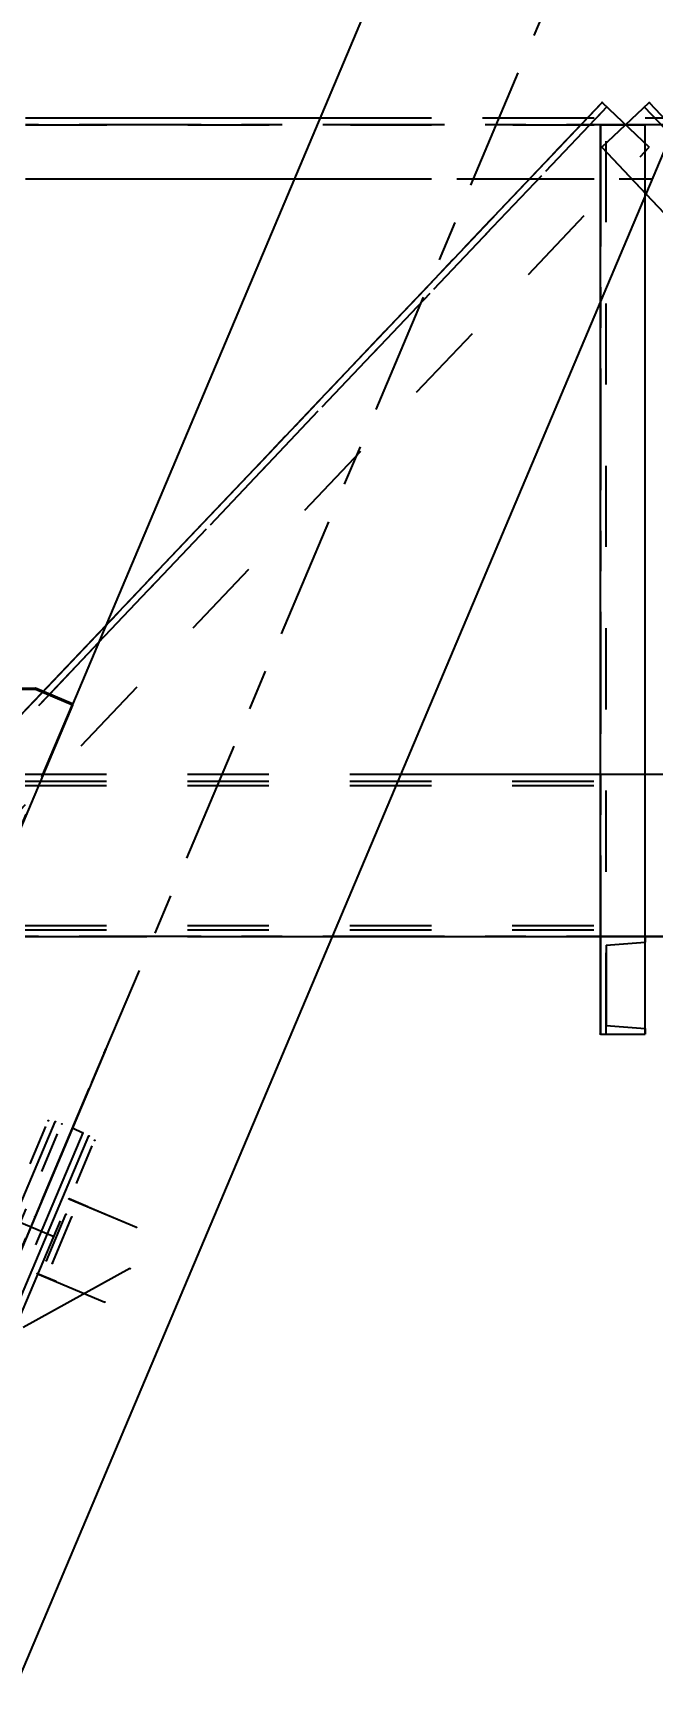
# Model space of a CAD drawing. Header units: millimetres. Extents: x 2368 to 8313, y 7493 to 11698.
# Drawn here: x 5462.64 to 5477.89, y 11255.17 to 11295.68 of the extents above; entities that cross this region are included whole.
import ezdxf

# ---------------------------------------------------------------- set-up
doc = ezdxf.new("R2010")
doc.units = ezdxf.units.MM
for name, pattern in [('XKITLINE00', [0]), ('XKITLINE02', [4, 2, -2]), ('XKITLINE03', [6, 3, -1, 1, -1])]:
    doc.linetypes.add(name, pattern=pattern)
doc.styles.add('ROMANS', font='romans.shx')
doc.dimstyles.new('MD300', dxfattribs={"dimtxt": 2.5, "dimasz": 2.5, "dimexe": 1, "dimexo": 1, "dimgap": 0.5, "dimtad": 1, "dimdec": 1, "dimlfac": 50, "dimrnd": 0.5, "dimdsep": 46, "dimtxsty": 'ROMANS', "dimcen": 1, "dimclrd": 146, "dimclre": 146, "dimclrt": 30, "dimadec": 1, "dimazin": 2, "dimtfac": 1, "dimtdec": 1, "dimtmove": 0, "dimatfit": 1, "dimfxl": 1, "dimtolj": 1, "dimtzin": 0, "dimlwd": -1, "dimlwe": -1, "dimarcsym": 0})

# ---------------------------------------------------------------- blocks, each defined once
blk = doc.blocks.new('*D37')
at = {"color": 146, "transparency": 16777216}
for p, q in [((6544.584, 11276.27), (6544.584, 10979.265)), ((5216.588, 11053.98), (5216.588, 10979.265)), ((5219.088, 10980.265), (6542.084, 10980.265))]:
    blk.add_line(p, q, dxfattribs=at)
for points in [[(5219.088, 10980.681), (5219.088, 10979.848), (5216.588, 10980.265)], [(6542.084, 10980.681), (6542.084, 10979.848), (6544.584, 10980.265)]]:
    blk.add_solid(points, dxfattribs=at)
at = {"layer": 'Defpoints', "color": 0, "transparency": 16777216}
for p in [(6544.584, 11277.27), (5216.588, 11054.98), (6544.584, 10980.265)]:
    blk.add_point(p, dxfattribs=at)
at = {"color": 30, "transparency": 16777216, "insert": (5880.586, 10982.015), "char_height": 2.5, "attachment_point": 5, "style": 'ROMANS'}
blk.add_mtext('\\A1;66400', dxfattribs=at)
blk = doc.blocks.new('*D38')
at = {"color": 146, "transparency": 16777216}
for p, q in [((3888.584, 11276.27), (3888.584, 10968.162)), ((6544.588, 11276.271), (6544.588, 10968.162)), ((6542.088, 10969.162), (3891.084, 10969.162))]:
    blk.add_line(p, q, dxfattribs=at)
for points in [[(3891.084, 10969.579), (3891.084, 10968.745), (3888.584, 10969.162)], [(6542.088, 10969.579), (6542.088, 10968.745), (6544.588, 10969.162)]]:
    blk.add_solid(points, dxfattribs=at)
at = {"layer": 'Defpoints', "color": 0, "transparency": 16777216}
for p in [(3888.584, 11277.27), (6544.588, 11277.271), (3888.584, 10969.162)]:
    blk.add_point(p, dxfattribs=at)
at = {"color": 30, "transparency": 16777216, "insert": (5216.586, 10970.912), "char_height": 2.5, "attachment_point": 5, "style": 'ROMANS'}
blk.add_mtext('\\A1;132800', dxfattribs=at)

msp = doc.modelspace()

# ---------------------------------------------------------------- linework, layer by layer
at = {"color": 8, "linetype": 'XKITLINE03'}
for p, q in [((5544.5881, 11460.5251), (5380.5882, 11072.0118)), ((5544.5882, 11460.5251), (5380.5882, 11072.0118)), ((5462.703, 11279.5199), (5458.4614, 11279.4976)), ((5462.703, 11279.5199), (5458.4615, 11279.4976)), ((5463.6158, 11279.1374), (5462.703, 11279.5199)), ((5463.6158, 11279.1374), (5462.703, 11279.5199)), ((5455.8645, 11260.7745), (5463.6158, 11279.1374)), ((5455.8646, 11260.7745), (5463.6158, 11279.1374)), ((5460.5263, 11261.3838), (5464.4019, 11270.5651)), ((5460.5263, 11261.3838), (5464.4019, 11270.5651)), ((5464.434, 11270.6413), (5463.7628, 11269.051)), ((5464.4341, 11270.6413), (5463.7628, 11269.051)), ((5464.4019, 11270.5651), (5464.434, 11270.6413)), ((5464.4019, 11270.5651), (5464.4341, 11270.6413)), ((5461.0151, 11264.1361), (5463.0188, 11268.883)), ((5461.0151, 11264.1361), (5463.0189, 11268.883)), ((5462.1736, 11266.4434), (5463.1925, 11268.8572)), ((5462.1736, 11266.4434), (5463.1925, 11268.8572)), ((5463.7628, 11269.051), (5462.693, 11266.5168)), ((5463.7628, 11269.051), (5462.693, 11266.5168)), ((5463.1925, 11268.8572), (5463.1925, 11268.8572)), ((5463.1925, 11268.8572), (5463.1925, 11268.8572)), ((5461.3055, 11263.9497), (5463.3549, 11268.8049)), ((5461.3055, 11263.9497), (5463.355, 11268.8049)), ((5463.8709, 11268.5872), (5461.8214, 11263.7319)), ((5463.8709, 11268.5872), (5461.8214, 11263.7319)), ((5463.0027, 11266.0934), (5464.0216, 11268.5072)), ((5463.0028, 11266.0934), (5464.0217, 11268.5072)), ((5463.6187, 11268.7098), (5463.8709, 11268.5872)), ((5463.6188, 11268.7098), (5463.8709, 11268.5872)), ((5464.0216, 11268.5072), (5464.0216, 11268.5072)), ((5464.0217, 11268.5072), (5464.0217, 11268.5072)), ((5462.1575, 11263.6539), (5464.1612, 11268.4007)), ((5462.1575, 11263.6539), (5464.1613, 11268.4007)), ((5463.9905, 11266.7619), (5463.5298, 11266.9564)), ((5463.5298, 11266.9564), (5463.5298, 11266.9564)), ((5463.5298, 11266.9564), (5465.1882, 11266.2564)), ((5463.9905, 11266.7619), (5463.5299, 11266.9564)), ((5463.5299, 11266.9564), (5463.5299, 11266.9564)), ((5463.5299, 11266.9564), (5465.1882, 11266.2564)), ((5462.693, 11266.5168), (5461.5134, 11263.7223)), ((5462.693, 11266.5168), (5461.5134, 11263.7223)), ((5462.0354, 11266.5018), (5463.1409, 11266.0351)), ((5462.0354, 11266.5018), (5463.141, 11266.0351)), ((5462.9735, 11265.4328), (5463.4557, 11266.5752)), ((5462.9736, 11265.4328), (5463.4558, 11266.5752)), ((5463.1209, 11265.3706), (5463.6031, 11266.513)), ((5463.121, 11265.3706), (5463.6032, 11266.513)), ((5463.4557, 11266.5752), (5463.4557, 11266.5752)), ((5463.4558, 11266.5752), (5463.4558, 11266.5752)), ((5463.6031, 11266.513), (5463.6031, 11266.513)), ((5463.6032, 11266.513), (5463.6032, 11266.513)), ((5461.9838, 11263.6797), (5463.0027, 11266.0934)), ((5461.9839, 11263.6797), (5463.0028, 11266.0934)), ((5465.1882, 11266.2564), (5465.1882, 11266.2564)), ((5465.1882, 11266.2564), (5465.1882, 11266.2564)), ((5465.0296, 11265.2379), (5462.1575, 11263.6539)), ((5465.0296, 11265.2379), (5462.1575, 11263.6539)), ((5462.9735, 11265.4328), (5462.9735, 11265.4328)), ((5462.9736, 11265.4328), (5462.9736, 11265.4328)), ((5463.1209, 11265.3706), (5463.1209, 11265.3706)), ((5463.121, 11265.3706), (5463.121, 11265.3706)), ((5463.2127, 11264.9194), (5462.752, 11265.1138)), ((5462.752, 11265.1138), (5462.752, 11265.1138)), ((5462.752, 11265.1138), (5464.4104, 11264.4138)), ((5463.2127, 11264.9194), (5462.7521, 11265.1138)), ((5462.7521, 11265.1138), (5462.7521, 11265.1138)), ((5462.7521, 11265.1138), (5464.4104, 11264.4138)), ((5464.4104, 11264.4138), (5464.4104, 11264.4138)), ((5464.4104, 11264.4138), (5464.4104, 11264.4138))]:
    msp.add_line(p, q, dxfattribs=at)
at = {"color": 8, "linetype": 'XKITLINE00'}
for p, q in [((5530.0237, 11436.455), (5463.6158, 11279.1356)), ((5537.5091, 11433.3218), (5395.2783, 11096.3795)), ((5462.7035, 11279.5375), (5459.952, 11279.5231)), ((5462.7026, 11279.5022), (5459.9704, 11279.4878)), ((5462.7035, 11279.5375), (5462.7026, 11279.5022)), ((5463.6153, 11279.1197), (5462.7026, 11279.5022)), ((5463.6163, 11279.1551), (5462.7035, 11279.5375)), ((5463.6153, 11279.1197), (5455.8641, 11260.7568)), ((5463.6163, 11279.1551), (5463.6153, 11279.1197))]:
    msp.add_line(p, q, dxfattribs=at)
at = {"color": 3, "linetype": 'XKITLINE02'}
for p, q in [((5457.1672, 11273.4162), (5476.6572, 11293.9667)), ((5464.4372, 11281.0818), (5476.6571, 11293.9667)), ((5476.6549, 11292.8676), (5477.8198, 11293.9644)), ((5476.655, 11292.8676), (5477.8199, 11293.9644)), ((5476.6571, 11293.9667), (5477.8181, 11292.8657)), ((5476.6572, 11293.9667), (5477.8181, 11292.8657)), ((5477.8198, 11293.9644), (5479.5883, 11292.0862)), ((5477.8199, 11293.9644), (5497.1672, 11273.4162)), ((5457.2833, 11273.3061), (5476.7733, 11293.8566)), ((5462.4602, 11293.5862), (5796.7808, 11293.5862)), ((5464.2604, 11280.6628), (5476.7732, 11293.8566)), ((5469.7156, 11293.5862), (5478.5236, 11293.5862)), ((5477.7034, 11293.8547), (5497.0507, 11273.3065)), ((5477.7034, 11293.8547), (5479.3685, 11292.0862)), ((5462.4602, 11293.4162), (5796.7808, 11293.4162)), ((5462.4602, 11293.4162), (5796.7808, 11293.4162)), ((5476.6172, 11293.4162), (5477.7172, 11293.4162)), ((5476.6172, 11289.0701), (5476.6172, 11293.4162)), ((5476.6172, 11271.0162), (5476.6172, 11293.4162)), ((5476.6172, 11293.4162), (5477.7172, 11293.4162)), ((5476.7572, 11271.0162), (5476.7572, 11293.4162)), ((5476.7572, 11271.0162), (5476.7572, 11293.4162)), ((5477.7172, 11291.676), (5477.7172, 11293.4162)), ((5477.7172, 11271.0162), (5477.7172, 11293.4162)), ((5458.3281, 11272.3152), (5477.8181, 11292.8657)), ((5458.3282, 11272.3152), (5477.8181, 11292.8657)), ((5476.6549, 11292.8676), (5477.7357, 11291.7198)), ((5476.655, 11292.8676), (5496.0023, 11272.3194)), ((5462.4602, 11292.0862), (5621.0488, 11292.0862)), ((5462.4602, 11292.0862), (5796.7808, 11292.0862)), ((5469.0824, 11292.0862), (5477.8904, 11292.0862)), ((5457.1672, 11273.4162), (5462.8961, 11279.4568)), ((5457.2833, 11273.3061), (5463.0539, 11279.3907)), ((5462.4467, 11277.4162), (5796.7807, 11277.4162)), ((5462.4534, 11277.4162), (5471.6978, 11277.4162)), ((5462.4535, 11277.4162), (5796.7808, 11277.4162)), ((5476.6172, 11277.4162), (5477.7172, 11277.4162)), ((5462.4467, 11277.2462), (5796.7807, 11277.2462)), ((5462.4467, 11277.1398), (5796.7807, 11277.1398)), ((5462.4535, 11277.2462), (5796.7808, 11277.2462)), ((5462.4535, 11277.1398), (5796.7808, 11277.1398)), ((5462.4467, 11273.6926), (5796.7807, 11273.6926)), ((5462.4535, 11273.6926), (5796.7808, 11273.6926)), ((5462.4467, 11273.5862), (5796.7807, 11273.5862)), ((5462.4467, 11273.4162), (5796.7807, 11273.4162)), ((5462.4534, 11273.4162), (5470.0093, 11273.4162)), ((5462.4535, 11273.5862), (5796.7808, 11273.5862)), ((5462.4535, 11273.4162), (5796.7808, 11273.4162)), ((5476.6172, 11273.4162), (5477.7172, 11273.4162)), ((5476.6172, 11273.4162), (5477.7172, 11273.4162)), ((5476.6172, 11273.4162), (5476.6172, 11271.0162)), ((5476.6172, 11273.4162), (5476.6172, 11271.0162)), ((5476.7572, 11273.2034), (5477.7172, 11273.2802)), ((5477.7172, 11273.4162), (5477.7172, 11273.2802)), ((5477.7172, 11273.4162), (5477.7172, 11273.2802)), ((5476.7572, 11273.2034), (5476.7572, 11271.229)), ((5476.7572, 11273.2034), (5476.7572, 11271.229)), ((5476.6172, 11271.0162), (5477.7172, 11271.0162)), ((5476.6172, 11271.0162), (5477.7172, 11271.0162)), ((5476.7572, 11271.229), (5477.7172, 11271.1522)), ((5477.7172, 11271.1522), (5477.7172, 11271.0162)), ((5477.7172, 11271.1522), (5477.7172, 11271.0162))]:
    msp.add_line(p, q, dxfattribs=at)
at = {"color": 1, "linetype": 'XKITLINE03'}
for p, q in [((5457.1672, 11273.4162), (5476.6572, 11293.9667)), ((5476.6571, 11293.9667), (5457.1672, 11273.4162)), ((5497.1672, 11273.4162), (5477.8198, 11293.9644)), ((5477.8199, 11293.9644), (5497.1672, 11273.4162)), ((5796.7808, 11293.4162), (5462.4602, 11293.4162)), ((5796.7808, 11293.4162), (5462.4602, 11293.4162)), ((5476.6172, 11293.4162), (5476.6172, 11271.0162)), ((5476.6172, 11271.0162), (5476.6172, 11293.4162)), ((5462.4467, 11273.4162), (5796.7807, 11273.4162)), ((5796.7808, 11273.4162), (5462.4535, 11273.4162)), ((5476.6172, 11273.4162), (5476.6172, 11273.4162))]:
    msp.add_line(p, q, dxfattribs=at)
at = {"color": 7, "linetype": 'XKITLINE00'}
for p, q in [((5462.4602, 11293.5862), (5469.7156, 11293.5862)), ((5462.4602, 11292.0862), (5469.0824, 11292.0862)), ((5477.7172, 11271.0162), (5477.7172, 11291.676)), ((5477.7357, 11291.7198), (5496.0023, 11272.3194)), ((5476.6172, 11271.0162), (5476.6172, 11289.0701)), ((5462.8961, 11279.4568), (5464.4372, 11281.0818)), ((5463.0539, 11279.3907), (5464.2604, 11280.6628)), ((5471.6978, 11277.4162), (5476.6172, 11277.4162)), ((5477.7172, 11277.4162), (5491.2034, 11277.4162)), ((5470.0093, 11273.4162), (5476.6172, 11273.4162)), ((5477.7172, 11273.4162), (5494.9696, 11273.4162)), ((5476.6172, 11271.0162), (5477.7172, 11271.0162))]:
    msp.add_line(p, q, dxfattribs=at)
at = {"color": 1, "linetype": 'XKITLINE00'}
for centre in [(5476.6571, 11293.9667), (5476.6572, 11293.9667), (5477.8198, 11293.9644), (5477.8199, 11293.9644), (5476.6172, 11293.4162), (5476.6172, 11293.4162), (5476.6172, 11273.4162), (5476.6172, 11271.0162), (5476.6172, 11271.0162)]:
    msp.add_circle(centre, 0.004, dxfattribs=at)
at = {"color": 8, "linetype": 'XKITLINE00'}
for centre in [(5462.703, 11279.5199), (5462.703, 11279.5199), (5462.703, 11279.5199), (5462.703, 11279.5199), (5463.6158, 11279.1374), (5463.6158, 11279.1374), (5463.6158, 11279.1374), (5463.6158, 11279.1374), (5464.4019, 11270.5651), (5464.4019, 11270.5651), (5464.4019, 11270.5651), (5464.4019, 11270.5651), (5464.434, 11270.6413), (5464.434, 11270.6413), (5464.4341, 11270.6413), (5464.4341, 11270.6413), (5463.0188, 11268.883), (5463.0189, 11268.883), (5463.1925, 11268.8572), (5463.1925, 11268.8572), (5463.1925, 11268.8572), (5463.1925, 11268.8572), (5463.7628, 11269.051), (5463.7628, 11269.051), (5463.7628, 11269.051), (5463.7628, 11269.051), (5463.3549, 11268.8049), (5463.355, 11268.8049), (5463.6187, 11268.7098), (5463.6188, 11268.7098), (5463.8709, 11268.5872), (5463.8709, 11268.5872), (5463.8709, 11268.5872), (5463.8709, 11268.5872), (5464.0216, 11268.5072), (5464.0216, 11268.5072), (5464.0217, 11268.5072), (5464.0217, 11268.5072), (5464.1612, 11268.4007), (5464.1613, 11268.4007), (5463.5298, 11266.9564), (5463.5298, 11266.9564), (5463.5298, 11266.9564), (5463.5299, 11266.9564), (5463.5299, 11266.9564), (5463.5299, 11266.9564), (5462.693, 11266.5168), (5462.693, 11266.5168), (5462.693, 11266.5168), (5462.693, 11266.5168), (5463.4557, 11266.5752), (5463.4557, 11266.5752), (5463.4558, 11266.5752), (5463.4558, 11266.5752), (5463.6031, 11266.513), (5463.6031, 11266.513), (5463.6032, 11266.513), (5463.6032, 11266.513), (5463.9905, 11266.7619), (5463.9905, 11266.7619), (5463.0027, 11266.0934), (5463.0027, 11266.0934), (5463.0028, 11266.0934), (5463.0028, 11266.0934), (5463.1409, 11266.0351), (5463.141, 11266.0351), (5465.1882, 11266.2564), (5465.1882, 11266.2564), (5465.1882, 11266.2564), (5465.1882, 11266.2564), (5462.9735, 11265.4328), (5462.9735, 11265.4328), (5462.9736, 11265.4328), (5462.9736, 11265.4328), (5463.1209, 11265.3706), (5463.1209, 11265.3706), (5463.121, 11265.3706), (5463.121, 11265.3706), (5465.0296, 11265.2379), (5465.0296, 11265.2379), (5462.752, 11265.1138), (5462.752, 11265.1138), (5462.752, 11265.1138), (5462.7521, 11265.1138), (5462.7521, 11265.1138), (5462.7521, 11265.1138), (5463.2127, 11264.9194), (5463.2127, 11264.9194), (5464.4104, 11264.4138), (5464.4104, 11264.4138), (5464.4104, 11264.4138), (5464.4104, 11264.4138)]:
    msp.add_circle(centre, 0.004, dxfattribs=at)

# ---------------------------------------------------------------- dimensions: what is measured, and where the dimension line sits
for base, p1, p2, picture, middle in [((3888.5836, 10969.1621), (6544.5882, 11277.2708), (3888.5836, 11277.2703), '*D38', (5216.5859, 10970.9121)), ((6544.5838, 10980.2647), (5216.5882, 11054.9804), (6544.5838, 11277.2701), '*D37', (5880.586, 10982.0147))]:
    dim = msp.add_linear_dim(base=base, p1=p1, p2=p2, dimstyle='MD300')
    dim.commit()
    dim.dimension.update_dxf_attribs({"geometry": picture, "text_midpoint": middle})

doc.saveas('drawing.dxf')
